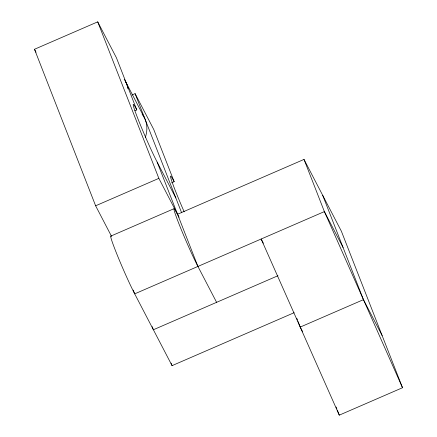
<?xml version="1.0" encoding="UTF-8"?>
<svg xmlns="http://www.w3.org/2000/svg" width="437" height="437" viewBox="0 0 437 437"><rect width="100%" height="100%" fill="white"/><g stroke="black" fill="none" stroke-linecap="round" stroke-linejoin="round"><path stroke-width="0.66" d="M111.511 236.302L95.627 205.794L34.49 49.272L97.719 21.85L116.406 57.744L136.786 109.916A34.507 1.764 66.6 0 0 137.633 118.056A34.507 1.764 66.6 0 0 157.162 162.089L197.923 266.439L216.605 302.333M131.958 94.993L135.093 93.638L153.775 129.532L174.155 181.705L171.648 182.792M134.907 110.73L136.786 109.916M95.627 205.794L158.855 178.372L179.099 217.255M110.796 236.111L174.024 208.689M263.331 243.201L261.151 239.017L339.281 415.15L402.51 387.728L341.373 231.206L304.005 159.418L177.542 214.267A34.507 1.764 66.6 0 0 178.383 222.384A34.507 1.764 66.6 0 0 197.917 266.423M277.959 275.725L153.376 329.755L152.142 326.592M111.042 236.242A34.507 1.764 66.6 0 0 118.039 257.011A34.507 1.764 66.6 0 0 134.694 293.861L172.063 365.649L294.139 312.701M297.99 321.392L300.214 327.084L363.447 299.662L382.129 335.556M343.067 247.484L324.38 211.595L304.005 159.418M300.214 327.084L302.704 331.869M125.55 81.544L144.237 117.433M157.162 162.089L175.849 197.983M34.49 49.272L36.047 52.265M402.51 387.728L324.38 211.595L134.694 293.861L133.219 290.092M322.686 195.312L363.447 299.662M336.086 406.978L336.823 408.863M337.315 410.119L339.281 415.15M296.756 318.229L297.499 320.124M135.093 93.638L181.623 212.77M97.719 21.85L158.855 178.372M171.08 363.136L172.063 365.649M124.212 79.31A34.507 27.952 -27.5 0 1 127.921 88.804M142.107 114.117A34.507 27.952 -27.5 0 1 145.313 137.436M184.185 211.836A34.507 1.764 66.6 0 1 171.659 180.765A34.507 1.764 66.6 0 1 174.155 181.705"/></g></svg>
